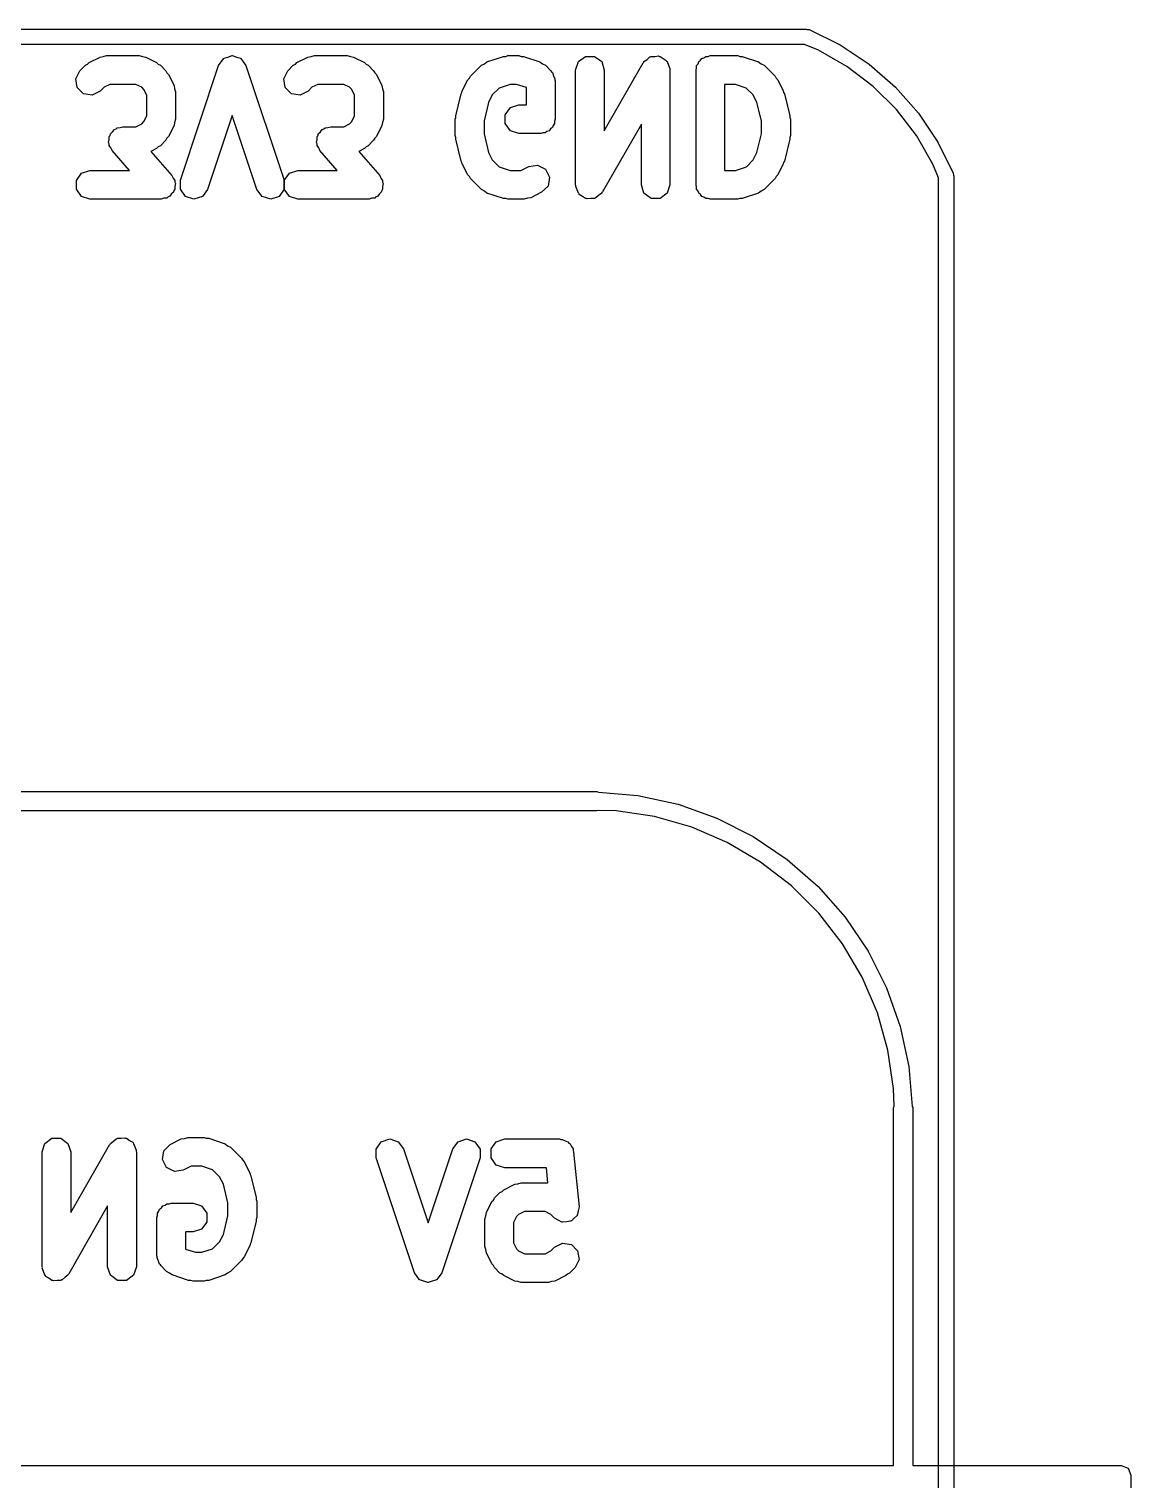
# Model space of a CAD drawing. Extents: x 111.8 to 137.6, y -130 to -95.3.
# Drawn here: x 130.4 to 137.59, y -104.82 to -95.35 of the extents above; entities that cross this region are included whole.
import ezdxf

# ---------------------------------------------------------------- set-up
doc = ezdxf.new("R2010")
doc.units = 0
doc.layers.add('BLACK', color=7, linetype='CONTINUOUS')

msp = doc.modelspace()

# ---------------------------------------------------------------- linework, layer by layer
at = {"layer": 'BLACK', "linetype": 'CONTINUOUS'}
for p, q in [((112.758, -95.3452), (135.472, -95.3452)), ((135.472, -95.3452), (135.479, -95.348)), ((135.479, -95.348), (135.491, -95.349)), ((135.491, -95.349), (135.491, -95.349)), ((135.491, -95.349), (135.695, -95.4492)), ((135.462, -95.4452), (112.768, -95.4452)), ((135.552, -95.4823), (135.462, -95.4452)), ((135.738, -95.5893), (135.552, -95.4823)), ((135.695, -95.4492), (135.884, -95.5751)), ((130.73, -95.6179), (130.766, -95.5822)), ((130.766, -95.5822), (130.779, -95.5753)), ((130.779, -95.5753), (130.79, -95.5646)), ((130.79, -95.5646), (130.862, -95.5289)), ((130.862, -95.5289), (130.883, -95.5257)), ((130.883, -95.5257), (130.904, -95.519)), ((130.904, -95.519), (131.118, -95.519)), ((131.118, -95.519), (131.138, -95.5257)), ((131.138, -95.5257), (131.16, -95.5289)), ((131.16, -95.5289), (131.231, -95.5646)), ((131.231, -95.5646), (131.242, -95.5753)), ((131.242, -95.5753), (131.256, -95.5822)), ((131.256, -95.5822), (131.291, -95.6179)), ((131.386, -96.3331), (131.636, -95.5831)), ((131.636, -95.5831), (131.653, -95.5604)), ((131.653, -95.5604), (131.669, -95.5374)), ((131.669, -95.5374), (131.67, -95.5371)), ((131.67, -95.5365), (131.697, -95.528)), ((131.67, -95.5371), (131.67, -95.5365)), ((131.697, -95.528), (131.724, -95.519)), ((131.724, -95.519), (131.725, -95.5193)), ((131.725, -95.5193), (131.726, -95.519)), ((131.726, -95.519), (131.753, -95.528)), ((131.753, -95.528), (131.78, -95.5365)), ((131.78, -95.5365), (131.78, -95.5371)), ((131.78, -95.5371), (131.781, -95.5374)), ((131.781, -95.5374), (131.797, -95.5604)), ((131.797, -95.5604), (131.814, -95.5831)), ((131.814, -95.5831), (132.064, -96.3331)), ((132.087, -95.6179), (132.123, -95.5822)), ((132.123, -95.5822), (132.137, -95.5753)), ((132.137, -95.5753), (132.147, -95.5646)), ((132.147, -95.5646), (132.219, -95.5289)), ((132.219, -95.5289), (132.24, -95.5257)), ((132.24, -95.5257), (132.261, -95.519)), ((132.261, -95.519), (132.475, -95.519)), ((132.475, -95.519), (132.496, -95.5257)), ((132.496, -95.5257), (132.517, -95.5289)), ((132.517, -95.5289), (132.588, -95.5646)), ((132.588, -95.5646), (132.599, -95.5753)), ((132.599, -95.5753), (132.613, -95.5822)), ((132.613, -95.5822), (132.648, -95.6179)), ((133.28, -95.6536), (133.352, -95.5822)), ((133.352, -95.5822), (133.371, -95.5724)), ((133.371, -95.5724), (133.388, -95.5596)), ((133.388, -95.5596), (133.495, -95.5238)), ((133.495, -95.5238), (133.511, -95.5237)), ((133.511, -95.5237), (133.525, -95.519)), ((133.525, -95.519), (133.596, -95.519)), ((133.596, -95.519), (133.611, -95.5237)), ((133.611, -95.5237), (133.626, -95.5238)), ((133.626, -95.5238), (133.733, -95.5596)), ((133.733, -95.5596), (133.751, -95.5724)), ((133.751, -95.5724), (133.77, -95.5822)), ((133.77, -95.5822), (133.806, -95.6179)), ((133.967, -95.6128), (133.985, -95.5577)), ((133.985, -95.5577), (134.032, -95.5236)), ((134.032, -95.5236), (134.09, -95.5236)), ((134.09, -95.5236), (134.137, -95.5577)), ((134.137, -95.5577), (134.154, -95.6128)), ((134.154, -96.0098), (134.408, -95.5663)), ((134.408, -95.5663), (134.412, -95.5627)), ((134.412, -95.5627), (134.413, -95.5577)), ((134.413, -95.5577), (134.433, -95.5435)), ((134.433, -95.5435), (134.451, -95.5273)), ((134.451, -95.5273), (134.456, -95.5267)), ((134.456, -95.5267), (134.46, -95.5236)), ((134.46, -95.5236), (134.484, -95.5236)), ((134.484, -95.5236), (134.508, -95.521)), ((134.508, -95.521), (134.513, -95.5236)), ((134.513, -95.5236), (134.518, -95.5236)), ((134.518, -95.5236), (134.538, -95.5378)), ((134.538, -95.5378), (134.559, -95.5497)), ((134.559, -95.5497), (134.561, -95.5546)), ((134.561, -95.5546), (134.565, -95.5577)), ((134.565, -95.5577), (134.573, -95.5806)), ((134.573, -95.5806), (134.582, -95.6026)), ((134.757, -95.5838), (134.766, -95.5718)), ((134.757, -95.5987), (134.757, -95.5838)), ((134.766, -95.5718), (134.771, -95.5577)), ((134.771, -95.5577), (134.783, -95.549)), ((134.783, -95.549), (134.791, -95.5369)), ((134.791, -95.5369), (134.805, -95.5324)), ((134.805, -95.5324), (134.817, -95.5236)), ((134.817, -95.5236), (134.832, -95.5236)), ((134.832, -95.5236), (134.846, -95.519)), ((134.846, -95.519), (135.025, -95.519)), ((135.025, -95.519), (135.039, -95.5237)), ((135.039, -95.5237), (135.055, -95.5238)), ((135.055, -95.5238), (135.162, -95.5596)), ((135.162, -95.5596), (135.179, -95.5724)), ((135.179, -95.5724), (135.198, -95.5822)), ((135.198, -95.5822), (135.27, -95.6536)), ((135.909, -95.7197), (135.738, -95.5893)), ((135.884, -95.5751), (136.055, -95.7246)), ((130.704, -95.6695), (130.73, -95.6179)), ((130.713, -95.7268), (130.704, -95.6695)), ((131.291, -95.6179), (131.298, -95.6315)), ((131.298, -95.6315), (131.309, -95.6423)), ((131.309, -95.6423), (131.345, -95.7137)), ((132.061, -95.6695), (132.087, -95.6179)), ((132.07, -95.7268), (132.061, -95.6695)), ((132.648, -95.6179), (132.655, -95.6315)), ((132.655, -95.6315), (132.666, -95.6423)), ((132.666, -95.6423), (132.702, -95.7137)), ((133.227, -95.7494), (133.263, -95.678)), ((133.263, -95.678), (133.273, -95.6672)), ((133.273, -95.6672), (133.28, -95.6536)), ((133.806, -95.6179), (133.809, -95.6247)), ((133.809, -95.6247), (133.815, -95.6291)), ((133.815, -95.6291), (133.822, -95.65)), ((133.822, -95.65), (133.832, -95.6695)), ((133.832, -95.6695), (133.831, -95.677)), ((133.831, -95.677), (133.833, -95.6842)), ((133.833, -95.6842), (133.833, -95.9342)), ((133.967, -96.3628), (133.967, -95.6128)), ((134.154, -95.6128), (134.154, -96.0098)), ((134.582, -95.6026), (134.581, -95.6078)), ((134.581, -95.6078), (134.583, -95.6128)), ((134.583, -95.6128), (134.583, -96.3628)), ((134.753, -95.6128), (134.757, -95.5987)), ((134.753, -96.3628), (134.753, -95.6128)), ((135.27, -95.6536), (135.277, -95.6672)), ((135.277, -95.6672), (135.287, -95.678)), ((135.287, -95.678), (135.323, -95.7494)), ((130.754, -95.7677), (130.713, -95.7268)), ((130.811, -95.7768), (130.754, -95.7677)), ((130.863, -95.7505), (130.811, -95.7768)), ((130.888, -95.7255), (130.863, -95.7505)), ((130.926, -95.7065), (130.888, -95.7255)), ((131.096, -95.7065), (130.926, -95.7065)), ((131.134, -95.7255), (131.096, -95.7065)), ((131.148, -95.7397), (131.134, -95.7255)), ((131.167, -95.7778), (131.148, -95.7397)), ((131.167, -95.9121), (131.167, -95.7778)), ((131.345, -95.7137), (131.348, -95.7351)), ((131.348, -95.7351), (131.354, -95.7556)), ((131.354, -95.7556), (131.354, -95.9342)), ((132.111, -95.7677), (132.07, -95.7268)), ((132.168, -95.7768), (132.111, -95.7677)), ((132.22, -95.7505), (132.168, -95.7768)), ((132.245, -95.7255), (132.22, -95.7505)), ((132.283, -95.7065), (132.245, -95.7255)), ((132.453, -95.7065), (132.283, -95.7065)), ((132.491, -95.7255), (132.453, -95.7065)), ((132.505, -95.7397), (132.491, -95.7255)), ((132.524, -95.7778), (132.505, -95.7397)), ((132.524, -95.9121), (132.524, -95.7778)), ((132.702, -95.7137), (132.705, -95.7351)), ((132.705, -95.7351), (132.712, -95.7556)), ((132.712, -95.7556), (132.712, -95.9342)), ((133.184, -95.9115), (133.22, -95.7686)), ((133.22, -95.7686), (133.225, -95.7598)), ((133.225, -95.7598), (133.227, -95.7494)), ((133.423, -95.7755), (133.399, -95.8241)), ((133.468, -95.7304), (133.423, -95.7755)), ((133.54, -95.7065), (133.468, -95.7304)), ((133.581, -95.7065), (133.54, -95.7065)), ((133.646, -95.728), (133.581, -95.7065)), ((133.646, -95.8405), (133.646, -95.728)), ((135.01, -95.7065), (134.94, -95.7065)), ((134.94, -95.7065), (134.94, -96.269)), ((135.081, -95.7304), (135.01, -95.7065)), ((135.127, -95.7755), (135.081, -95.7304)), ((135.151, -95.8241), (135.127, -95.7755)), ((135.323, -95.7494), (135.325, -95.7598)), ((135.325, -95.7598), (135.33, -95.7686)), ((135.33, -95.7686), (135.366, -95.9115)), ((136.061, -95.8711), (135.909, -95.7197)), ((136.055, -95.7246), (136.205, -95.8951)), ((133.399, -95.8241), (133.369, -95.9458)), ((133.507, -95.9052), (133.541, -95.8584)), ((133.541, -95.8584), (133.596, -95.8405)), ((133.596, -95.8405), (133.646, -95.8405)), ((135.181, -95.9458), (135.151, -95.8241)), ((136.192, -96.0411), (136.061, -95.8711)), ((131.096, -95.9833), (131.134, -95.9643)), ((131.134, -95.9643), (131.148, -95.9501)), ((131.148, -95.9501), (131.167, -95.9121)), ((131.348, -95.9548), (131.345, -95.9761)), ((131.354, -95.9342), (131.348, -95.9548)), ((131.725, -95.9092), (131.564, -96.3924)), ((131.886, -96.3924), (131.725, -95.9092)), ((132.453, -95.9833), (132.491, -95.9643)), ((132.491, -95.9643), (132.505, -95.9501)), ((132.505, -95.9501), (132.524, -95.9121)), ((132.705, -95.9548), (132.702, -95.9761)), ((132.712, -95.9342), (132.705, -95.9548)), ((133.181, -95.9342), (133.185, -95.9231)), ((133.181, -96.0414), (133.181, -95.9342)), ((133.185, -95.9231), (133.184, -95.9115)), ((133.369, -95.9458), (133.369, -96.0298)), ((133.507, -95.9632), (133.507, -95.9052)), ((133.541, -96.0101), (133.507, -95.9632)), ((133.828, -95.9632), (133.82, -95.9752)), ((133.833, -95.9342), (133.828, -95.9483)), ((133.828, -95.9483), (133.828, -95.9632)), ((134.396, -95.9658), (134.142, -96.4093)), ((134.396, -96.3628), (134.396, -95.9658)), ((135.181, -96.0298), (135.181, -95.9458)), ((135.366, -95.9115), (135.365, -95.9231)), ((135.365, -95.9231), (135.369, -95.9342)), ((135.369, -95.9342), (135.369, -96.0414)), ((136.205, -95.8951), (136.332, -96.0838)), ((130.917, -96.0855), (130.922, -96.0671)), ((130.922, -96.0481), (130.928, -96.0395)), ((130.922, -96.0671), (130.922, -96.0481)), ((130.928, -96.0395), (130.93, -96.029)), ((130.93, -96.029), (130.944, -96.0166)), ((130.944, -96.0166), (130.956, -96.0012)), ((130.956, -96.0012), (130.966, -95.9979)), ((130.966, -95.9979), (130.974, -95.9909)), ((130.974, -95.9909), (130.993, -95.9892)), ((130.993, -95.9892), (131.011, -95.9833)), ((131.011, -95.9833), (131.096, -95.9833)), ((131.298, -96.0584), (131.291, -96.0719)), ((131.309, -96.0476), (131.298, -96.0584)), ((131.345, -95.9761), (131.309, -96.0476)), ((132.274, -96.0855), (132.279, -96.0671)), ((132.279, -96.0481), (132.285, -96.0395)), ((132.279, -96.0671), (132.279, -96.0481)), ((132.285, -96.0395), (132.287, -96.029)), ((132.287, -96.029), (132.302, -96.0166)), ((132.302, -96.0166), (132.313, -96.0012)), ((132.313, -96.0012), (132.323, -95.9979)), ((132.323, -95.9979), (132.331, -95.9909)), ((132.331, -95.9909), (132.35, -95.9892)), ((132.35, -95.9892), (132.368, -95.9833)), ((132.368, -95.9833), (132.453, -95.9833)), ((132.655, -96.0584), (132.648, -96.0719)), ((132.666, -96.0476), (132.655, -96.0584)), ((132.702, -95.9761), (132.666, -96.0476)), ((133.185, -96.0525), (133.181, -96.0414)), ((133.184, -96.0641), (133.185, -96.0525)), ((133.22, -96.207), (133.184, -96.0641)), ((133.369, -96.0298), (133.399, -96.1515)), ((133.596, -96.028), (133.541, -96.0101)), ((133.739, -96.028), (133.596, -96.028)), ((133.753, -96.0234), (133.739, -96.028)), ((133.768, -96.0234), (133.753, -96.0234)), ((133.78, -96.0146), (133.768, -96.0234)), ((133.794, -96.0101), (133.78, -96.0146)), ((133.803, -95.998), (133.794, -96.0101)), ((133.815, -95.9893), (133.803, -95.998)), ((133.82, -95.9752), (133.815, -95.9893)), ((135.151, -96.1515), (135.181, -96.0298)), ((135.366, -96.0641), (135.33, -96.207)), ((135.369, -96.0414), (135.365, -96.0525)), ((135.365, -96.0525), (135.366, -96.0641)), ((136.299, -96.2268), (136.192, -96.0411)), ((130.922, -96.0954), (130.917, -96.0855)), ((130.922, -96.106), (130.922, -96.0954)), ((130.933, -96.1214), (130.922, -96.106)), ((130.94, -96.1388), (130.933, -96.1214)), ((131.054, -96.269), (130.94, -96.1388)), ((131.231, -96.1252), (131.194, -96.1439)), ((131.194, -96.1439), (131.331, -96.301)), ((131.242, -96.1145), (131.231, -96.1252)), ((131.256, -96.1076), (131.242, -96.1145)), ((131.291, -96.0719), (131.256, -96.1076)), ((132.279, -96.0954), (132.274, -96.0855)), ((132.279, -96.106), (132.279, -96.0954)), ((132.29, -96.1214), (132.279, -96.106)), ((132.297, -96.1388), (132.29, -96.1214)), ((132.411, -96.269), (132.297, -96.1388)), ((132.588, -96.1252), (132.551, -96.1439)), ((132.551, -96.1439), (132.688, -96.301)), ((132.599, -96.1145), (132.588, -96.1252)), ((132.613, -96.1076), (132.599, -96.1145)), ((132.648, -96.0719), (132.613, -96.1076)), ((133.399, -96.1515), (133.423, -96.2001)), ((135.127, -96.2001), (135.151, -96.1515)), ((136.332, -96.0838), (136.433, -96.2874)), ((133.225, -96.2158), (133.22, -96.207)), ((133.227, -96.2261), (133.225, -96.2158)), ((133.263, -96.2976), (133.227, -96.2261)), ((133.423, -96.2001), (133.468, -96.2451)), ((133.468, -96.2451), (133.54, -96.269)), ((133.61, -96.269), (133.662, -96.2432)), ((133.662, -96.2432), (133.719, -96.2346)), ((133.719, -96.2346), (133.77, -96.2613)), ((135.01, -96.269), (135.082, -96.2451)), ((135.082, -96.2451), (135.127, -96.2001)), ((135.323, -96.2261), (135.287, -96.2976)), ((135.325, -96.2158), (135.323, -96.2261)), ((135.33, -96.207), (135.325, -96.2158)), ((136.336, -96.3165), (136.299, -96.2268)), ((130.707, -96.3338), (130.741, -96.2869)), ((130.707, -96.3918), (130.707, -96.3338)), ((130.741, -96.2869), (130.796, -96.269)), ((130.796, -96.269), (131.054, -96.269)), ((131.331, -96.301), (131.339, -96.3185)), ((131.339, -96.3185), (131.35, -96.3338)), ((131.35, -96.3338), (131.35, -96.3445)), ((131.35, -96.3445), (131.354, -96.3543)), ((131.386, -96.3911), (131.386, -96.3331)), ((132.064, -96.3338), (132.098, -96.2869)), ((132.064, -96.3331), (132.064, -96.3911)), ((132.064, -96.3918), (132.064, -96.3338)), ((132.098, -96.2869), (132.154, -96.269)), ((132.154, -96.269), (132.411, -96.269)), ((132.688, -96.301), (132.696, -96.3185)), ((132.696, -96.3185), (132.707, -96.3338)), ((132.707, -96.3338), (132.707, -96.3445)), ((132.707, -96.3445), (132.711, -96.3543)), ((133.273, -96.3084), (133.263, -96.2976)), ((133.28, -96.3219), (133.273, -96.3084)), ((133.352, -96.3934), (133.28, -96.3219)), ((133.54, -96.269), (133.61, -96.269)), ((133.77, -96.2613), (133.796, -96.3131)), ((133.796, -96.3131), (133.787, -96.3703)), ((134.94, -96.269), (135.01, -96.269)), ((135.27, -96.3219), (135.198, -96.3934)), ((135.277, -96.3084), (135.27, -96.3219)), ((135.287, -96.2976), (135.277, -96.3084)), ((136.336, -129.053), (136.336, -96.3165)), ((136.433, -96.2874), (136.433, -96.2874)), ((136.433, -96.2874), (136.434, -96.2997)), ((136.434, -96.2997), (136.436, -96.3066)), ((136.436, -96.3066), (136.436, -129.063)), ((130.741, -96.4386), (130.707, -96.3918)), ((130.796, -96.4565), (130.741, -96.4386)), ((131.306, -96.4419), (131.298, -96.449)), ((131.316, -96.4386), (131.306, -96.4419)), ((131.327, -96.4233), (131.316, -96.4386)), ((131.341, -96.4108), (131.327, -96.4233)), ((131.344, -96.4004), (131.341, -96.4108)), ((131.35, -96.3918), (131.344, -96.4004)), ((131.354, -96.3543), (131.35, -96.3728)), ((131.35, -96.3728), (131.35, -96.3918)), ((131.419, -96.4382), (131.386, -96.3911)), ((131.474, -96.4565), (131.419, -96.4382)), ((131.53, -96.439), (131.474, -96.4565)), ((131.564, -96.3924), (131.53, -96.439)), ((131.92, -96.439), (131.886, -96.3924)), ((131.976, -96.4565), (131.92, -96.439)), ((132.031, -96.4382), (131.976, -96.4565)), ((132.064, -96.3911), (132.031, -96.4382)), ((132.098, -96.4386), (132.064, -96.3918)), ((132.154, -96.4565), (132.098, -96.4386)), ((132.663, -96.4419), (132.655, -96.449)), ((132.673, -96.4386), (132.663, -96.4419)), ((132.684, -96.4233), (132.673, -96.4386)), ((132.698, -96.4108), (132.684, -96.4233)), ((132.701, -96.4004), (132.698, -96.4108)), ((132.707, -96.3918), (132.701, -96.4004)), ((132.711, -96.3543), (132.707, -96.3728)), ((132.707, -96.3728), (132.707, -96.3918)), ((133.371, -96.4032), (133.352, -96.3934)), ((133.388, -96.416), (133.371, -96.4032)), ((133.495, -96.4517), (133.388, -96.416)), ((133.674, -96.4466), (133.653, -96.4499)), ((133.745, -96.4109), (133.674, -96.4466)), ((133.787, -96.3703), (133.745, -96.4109)), ((133.969, -96.3678), (133.967, -96.3628)), ((133.968, -96.373), (133.969, -96.3678)), ((133.977, -96.395), (133.968, -96.373)), ((133.985, -96.4179), (133.977, -96.395)), ((133.989, -96.421), (133.985, -96.4179)), ((133.991, -96.4258), (133.989, -96.421)), ((134.012, -96.4378), (133.991, -96.4258)), ((134.032, -96.4519), (134.012, -96.4378)), ((134.099, -96.4483), (134.094, -96.4488)), ((134.117, -96.4321), (134.099, -96.4483)), ((134.137, -96.4179), (134.117, -96.4321)), ((134.138, -96.4129), (134.137, -96.4179)), ((134.142, -96.4093), (134.138, -96.4129)), ((134.413, -96.4179), (134.396, -96.3628)), ((134.46, -96.4519), (134.413, -96.4179)), ((134.565, -96.4179), (134.518, -96.4519)), ((134.583, -96.3628), (134.565, -96.4179)), ((134.757, -96.3769), (134.753, -96.3628)), ((134.757, -96.3918), (134.757, -96.3769)), ((134.766, -96.4038), (134.757, -96.3918)), ((134.771, -96.4179), (134.766, -96.4038)), ((134.783, -96.4266), (134.771, -96.4179)), ((134.791, -96.4386), (134.783, -96.4266)), ((134.805, -96.4432), (134.791, -96.4386)), ((134.817, -96.4519), (134.805, -96.4432)), ((135.162, -96.416), (135.055, -96.4517)), ((135.179, -96.4032), (135.162, -96.416)), ((135.198, -96.3934), (135.179, -96.4032)), ((131.261, -96.4565), (130.796, -96.4565)), ((131.279, -96.4507), (131.261, -96.4565)), ((131.298, -96.449), (131.279, -96.4507)), ((132.618, -96.4565), (132.154, -96.4565)), ((132.636, -96.4507), (132.618, -96.4565)), ((132.655, -96.449), (132.636, -96.4507)), ((133.511, -96.4518), (133.495, -96.4517)), ((133.525, -96.4565), (133.511, -96.4518)), ((133.632, -96.4565), (133.525, -96.4565)), ((133.653, -96.4499), (133.632, -96.4565)), ((134.037, -96.4519), (134.032, -96.4519)), ((134.042, -96.4546), (134.037, -96.4519)), ((134.066, -96.4519), (134.042, -96.4546)), ((134.09, -96.4519), (134.066, -96.4519)), ((134.094, -96.4488), (134.09, -96.4519)), ((134.518, -96.4519), (134.46, -96.4519)), ((134.832, -96.4519), (134.817, -96.4519)), ((134.846, -96.4565), (134.832, -96.4519)), ((135.025, -96.4565), (134.846, -96.4565)), ((135.039, -96.4518), (135.025, -96.4565)), ((135.055, -96.4517), (135.039, -96.4518)), ((117.106, -100.324), (134.106, -100.324)), ((134.106, -100.324), (134.116, -100.329)), ((134.116, -100.329), (134.374, -100.351)), ((134.374, -100.351), (134.636, -100.407)), ((134.636, -100.407), (134.888, -100.497)), ((134.106, -100.451), (117.106, -100.451)), ((134.114, -100.448), (134.106, -100.451)), ((134.231, -100.451), (134.114, -100.448)), ((134.481, -100.488), (134.231, -100.451)), ((134.725, -100.557), (134.481, -100.488)), ((134.888, -100.497), (135.127, -100.617)), ((134.957, -100.657), (134.725, -100.557)), ((135.127, -100.617), (135.349, -100.767)), ((135.175, -100.785), (134.957, -100.657)), ((135.376, -100.939), (135.175, -100.785)), ((135.349, -100.767), (135.55, -100.944)), ((135.554, -101.118), (135.376, -100.939)), ((135.55, -100.944), (135.727, -101.145)), ((135.709, -101.318), (135.554, -101.118)), ((135.727, -101.145), (135.877, -101.367)), ((135.837, -101.537), (135.709, -101.318)), ((135.877, -101.367), (135.997, -101.606)), ((135.937, -101.769), (135.837, -101.537)), ((135.997, -101.606), (136.087, -101.858)), ((136.006, -102.013), (135.937, -101.769)), ((136.087, -101.858), (136.143, -102.12)), ((136.043, -102.263), (136.006, -102.013)), ((136.143, -102.12), (136.165, -102.38)), ((136.046, -102.378), (136.043, -102.263)), ((136.042, -102.388), (136.046, -102.378)), ((136.042, -104.724), (136.042, -102.388)), ((136.165, -102.38), (136.169, -102.388)), ((136.169, -102.388), (136.169, -104.724)), ((130.501, -102.622), (130.548, -102.588)), ((130.548, -102.588), (130.606, -102.588)), ((130.606, -102.588), (130.652, -102.622)), ((130.949, -102.608), (130.967, -102.592)), ((130.967, -102.592), (130.972, -102.591)), ((130.972, -102.591), (130.976, -102.588)), ((130.976, -102.588), (131, -102.588)), ((131, -102.588), (131.024, -102.585)), ((131.024, -102.585), (131.029, -102.588)), ((131.029, -102.588), (131.034, -102.588)), ((131.034, -102.588), (131.054, -102.602)), ((131.054, -102.602), (131.075, -102.614)), ((131.32, -102.629), (131.392, -102.593)), ((131.392, -102.593), (131.413, -102.59)), ((131.413, -102.59), (131.434, -102.583)), ((131.434, -102.583), (131.541, -102.583)), ((131.541, -102.583), (131.555, -102.588)), ((131.555, -102.588), (131.571, -102.588)), ((131.571, -102.588), (131.678, -102.624)), ((132.698, -102.612), (132.753, -102.593)), ((132.753, -102.593), (132.808, -102.611)), ((133.199, -102.611), (133.254, -102.593)), ((133.254, -102.593), (133.309, -102.612)), ((133.449, -102.611), (133.504, -102.593)), ((133.504, -102.593), (133.861, -102.593)), ((133.861, -102.593), (133.871, -102.597)), ((133.871, -102.597), (133.881, -102.596)), ((133.881, -102.596), (133.898, -102.605)), ((133.898, -102.605), (133.916, -102.611)), ((130.483, -102.677), (130.501, -102.622)), ((130.483, -103.427), (130.483, -102.677)), ((130.652, -102.622), (130.67, -102.677)), ((130.67, -103.074), (130.924, -102.631)), ((130.67, -102.677), (130.67, -103.074)), ((130.924, -102.631), (130.928, -102.627)), ((130.928, -102.627), (130.929, -102.622)), ((130.929, -102.622), (130.949, -102.608)), ((131.075, -102.614), (131.077, -102.619)), ((131.077, -102.619), (131.081, -102.622)), ((131.081, -102.622), (131.088, -102.645)), ((131.088, -102.645), (131.098, -102.667)), ((131.098, -102.667), (131.097, -102.672)), ((131.097, -102.672), (131.099, -102.677)), ((131.099, -102.677), (131.099, -103.427)), ((131.27, -102.727), (131.279, -102.67)), ((131.279, -102.67), (131.32, -102.629)), ((131.678, -102.624), (131.695, -102.637)), ((131.695, -102.637), (131.714, -102.647)), ((131.714, -102.647), (131.786, -102.718)), ((132.664, -102.659), (132.698, -102.612)), ((132.665, -102.717), (132.664, -102.659)), ((132.808, -102.611), (132.843, -102.658)), ((132.843, -102.658), (133.004, -103.141)), ((133.004, -103.141), (133.165, -102.658)), ((133.165, -102.658), (133.199, -102.611)), ((133.309, -102.612), (133.343, -102.659)), ((133.343, -102.659), (133.343, -102.717)), ((133.415, -102.658), (133.449, -102.611)), ((133.415, -102.716), (133.415, -102.658)), ((133.916, -102.611), (133.922, -102.62)), ((133.922, -102.62), (133.931, -102.625)), ((133.931, -102.625), (133.939, -102.643)), ((133.939, -102.643), (133.95, -102.658)), ((133.95, -102.658), (133.95, -102.668)), ((133.95, -102.668), (133.954, -102.678)), ((133.954, -102.678), (133.99, -103.035)), ((131.296, -102.779), (131.27, -102.727)), ((131.347, -102.805), (131.296, -102.779)), ((131.456, -102.771), (131.404, -102.797)), ((131.526, -102.771), (131.456, -102.771)), ((131.597, -102.795), (131.526, -102.771)), ((131.642, -102.84), (131.597, -102.795)), ((131.786, -102.718), (131.793, -102.732)), ((131.793, -102.732), (131.803, -102.742)), ((131.803, -102.742), (131.839, -102.814)), ((132.915, -103.467), (132.665, -102.717)), ((133.343, -102.717), (133.093, -103.467)), ((133.449, -102.763), (133.415, -102.716)), ((133.504, -102.781), (133.449, -102.763)), ((133.776, -102.781), (133.504, -102.781)), ((133.786, -102.879), (133.776, -102.781)), ((131.404, -102.797), (131.347, -102.805)), ((131.667, -102.889), (131.642, -102.84)), ((131.697, -103.01), (131.667, -102.889)), ((131.839, -102.814), (131.841, -102.824)), ((131.841, -102.824), (131.846, -102.833)), ((131.846, -102.833), (131.882, -102.976)), ((133.498, -102.925), (133.569, -102.889)), ((133.569, -102.889), (133.59, -102.886)), ((133.59, -102.886), (133.611, -102.879)), ((133.611, -102.879), (133.786, -102.879)), ((131.882, -102.976), (131.881, -102.988)), ((133.431, -102.992), (133.437, -102.978)), ((133.437, -102.978), (133.473, -102.942)), ((133.473, -102.942), (133.487, -102.935)), ((133.487, -102.935), (133.498, -102.925)), ((130.911, -103.03), (130.658, -103.474)), ((130.911, -103.427), (130.911, -103.03)), ((131.237, -103.077), (131.246, -103.065)), ((131.237, -103.092), (131.237, -103.077)), ((131.246, -103.065), (131.251, -103.051)), ((131.251, -103.051), (131.263, -103.042)), ((131.263, -103.042), (131.272, -103.03)), ((131.272, -103.03), (131.286, -103.025)), ((131.286, -103.025), (131.298, -103.017)), ((131.298, -103.017), (131.313, -103.017)), ((131.313, -103.017), (131.327, -103.012)), ((131.327, -103.012), (131.469, -103.012)), ((131.469, -103.012), (131.525, -103.03)), ((131.525, -103.03), (131.559, -103.077)), ((131.559, -103.077), (131.559, -103.135)), ((131.697, -103.094), (131.697, -103.01)), ((131.881, -102.988), (131.885, -102.999)), ((131.885, -102.999), (131.885, -103.106)), ((133.381, -103.095), (133.384, -103.074)), ((133.384, -103.074), (133.42, -103.002)), ((133.42, -103.002), (133.431, -102.992)), ((133.633, -103.067), (133.595, -103.086)), ((133.767, -103.067), (133.633, -103.067)), ((133.805, -103.086), (133.767, -103.067)), ((133.984, -103.061), (133.98, -103.087)), ((133.99, -103.035), (133.984, -103.061)), ((131.233, -103.106), (131.237, -103.092)), ((131.233, -103.356), (131.233, -103.106)), ((131.559, -103.135), (131.525, -103.182)), ((131.667, -103.216), (131.697, -103.094)), ((131.882, -103.129), (131.846, -103.271)), ((131.885, -103.106), (131.881, -103.117)), ((131.881, -103.117), (131.882, -103.129)), ((133.374, -103.116), (133.381, -103.095)), ((133.374, -103.294), (133.374, -103.116)), ((133.581, -103.1), (133.562, -103.138)), ((133.562, -103.138), (133.562, -103.272)), ((133.595, -103.086), (133.581, -103.1)), ((133.83, -103.111), (133.805, -103.086)), ((133.854, -103.123), (133.83, -103.111)), ((133.877, -103.136), (133.854, -103.123)), ((133.879, -103.136), (133.877, -103.136)), ((133.882, -103.137), (133.879, -103.136)), ((133.908, -103.133), (133.882, -103.137)), ((133.934, -103.13), (133.908, -103.133)), ((133.936, -103.128), (133.934, -103.13)), ((133.939, -103.128), (133.936, -103.128)), ((133.958, -103.109), (133.939, -103.128)), ((133.978, -103.092), (133.958, -103.109)), ((133.98, -103.087), (133.978, -103.089)), ((133.978, -103.089), (133.978, -103.092)), ((131.469, -103.2), (131.42, -103.2)), ((131.42, -103.2), (131.42, -103.312)), ((131.525, -103.182), (131.469, -103.2)), ((131.597, -103.31), (131.642, -103.265)), ((131.642, -103.265), (131.667, -103.216)), ((131.235, -103.363), (131.233, -103.356)), ((131.234, -103.37), (131.235, -103.363)), ((131.42, -103.312), (131.485, -103.333)), ((131.485, -103.333), (131.526, -103.333)), ((131.526, -103.333), (131.597, -103.31)), ((131.803, -103.362), (131.793, -103.373)), ((131.839, -103.291), (131.803, -103.362)), ((131.841, -103.28), (131.839, -103.291)), ((131.846, -103.271), (131.841, -103.28)), ((133.381, -103.315), (133.374, -103.294)), ((133.384, -103.336), (133.381, -103.315)), ((133.42, -103.408), (133.384, -103.336)), ((133.562, -103.272), (133.581, -103.31)), ((133.581, -103.31), (133.595, -103.324)), ((133.595, -103.324), (133.633, -103.343)), ((133.633, -103.343), (133.767, -103.343)), ((133.767, -103.343), (133.805, -103.324)), ((133.805, -103.324), (133.83, -103.299)), ((133.83, -103.299), (133.882, -103.273)), ((133.882, -103.273), (133.939, -103.282)), ((133.939, -103.282), (133.98, -103.323)), ((133.98, -103.323), (133.989, -103.38)), ((130.485, -103.432), (130.483, -103.427)), ((130.483, -103.437), (130.485, -103.432)), ((130.493, -103.459), (130.483, -103.437)), ((130.501, -103.482), (130.493, -103.459)), ((130.929, -103.482), (130.911, -103.427)), ((131.099, -103.427), (131.081, -103.482)), ((131.244, -103.39), (131.234, -103.37)), ((131.251, -103.411), (131.244, -103.39)), ((131.257, -103.415), (131.251, -103.411)), ((131.26, -103.422), (131.257, -103.415)), ((131.296, -103.458), (131.26, -103.422)), ((131.315, -103.468), (131.296, -103.458)), ((131.714, -103.458), (131.695, -103.468)), ((131.786, -103.386), (131.714, -103.458)), ((131.793, -103.373), (131.786, -103.386)), ((133.431, -103.419), (133.42, -103.408)), ((133.437, -103.432), (133.431, -103.419)), ((133.473, -103.468), (133.437, -103.432)), ((133.963, -103.432), (133.927, -103.468)), ((133.989, -103.38), (133.963, -103.432)), ((130.505, -103.485), (130.501, -103.482)), ((130.507, -103.49), (130.505, -103.485)), ((130.528, -103.502), (130.507, -103.49)), ((130.548, -103.516), (130.528, -103.502)), ((130.553, -103.516), (130.548, -103.516)), ((130.558, -103.519), (130.553, -103.516)), ((130.581, -103.516), (130.558, -103.519)), ((130.606, -103.516), (130.581, -103.516)), ((130.61, -103.513), (130.606, -103.516)), ((130.615, -103.513), (130.61, -103.513)), ((130.633, -103.496), (130.615, -103.513)), ((130.652, -103.482), (130.633, -103.496)), ((130.654, -103.477), (130.652, -103.482)), ((130.658, -103.474), (130.654, -103.477)), ((130.976, -103.516), (130.929, -103.482)), ((131.034, -103.516), (130.976, -103.516)), ((131.081, -103.482), (131.034, -103.516)), ((131.333, -103.48), (131.315, -103.468)), ((131.44, -103.516), (131.333, -103.48)), ((131.455, -103.516), (131.44, -103.516)), ((131.469, -103.521), (131.455, -103.516)), ((131.541, -103.521), (131.469, -103.521)), ((131.555, -103.516), (131.541, -103.521)), ((131.571, -103.516), (131.555, -103.516)), ((131.678, -103.48), (131.571, -103.516)), ((131.695, -103.468), (131.678, -103.48)), ((132.932, -103.49), (132.915, -103.467)), ((132.948, -103.513), (132.932, -103.49)), ((132.949, -103.513), (132.948, -103.513)), ((132.976, -103.522), (132.949, -103.513)), ((132.949, -103.513), (132.949, -103.513)), ((133.003, -103.531), (132.976, -103.522)), ((133.004, -103.531), (133.003, -103.531)), ((133.031, -103.522), (133.004, -103.531)), ((133.004, -103.531), (133.004, -103.531)), ((133.058, -103.513), (133.031, -103.522)), ((133.059, -103.513), (133.058, -103.513)), ((133.076, -103.49), (133.059, -103.513)), ((133.059, -103.513), (133.059, -103.513)), ((133.093, -103.467), (133.076, -103.49)), ((133.487, -103.475), (133.473, -103.468)), ((133.498, -103.485), (133.487, -103.475)), ((133.569, -103.521), (133.498, -103.485)), ((133.59, -103.524), (133.569, -103.521)), ((133.611, -103.531), (133.59, -103.524)), ((133.789, -103.531), (133.611, -103.531)), ((133.81, -103.524), (133.789, -103.531)), ((133.831, -103.521), (133.81, -103.524)), ((133.903, -103.485), (133.831, -103.521)), ((133.914, -103.475), (133.903, -103.485)), ((133.927, -103.468), (133.914, -103.475)), ((130.177, -104.724), (136.042, -104.724)), ((136.169, -104.724), (137.53, -104.724)), ((137.53, -104.724), (137.575, -104.743)), ((137.575, -104.743), (137.593, -104.788)), ((137.593, -104.788), (137.593, -113.788))]:
    msp.add_line(p, q, dxfattribs=at)

doc.saveas('drawing.dxf')
